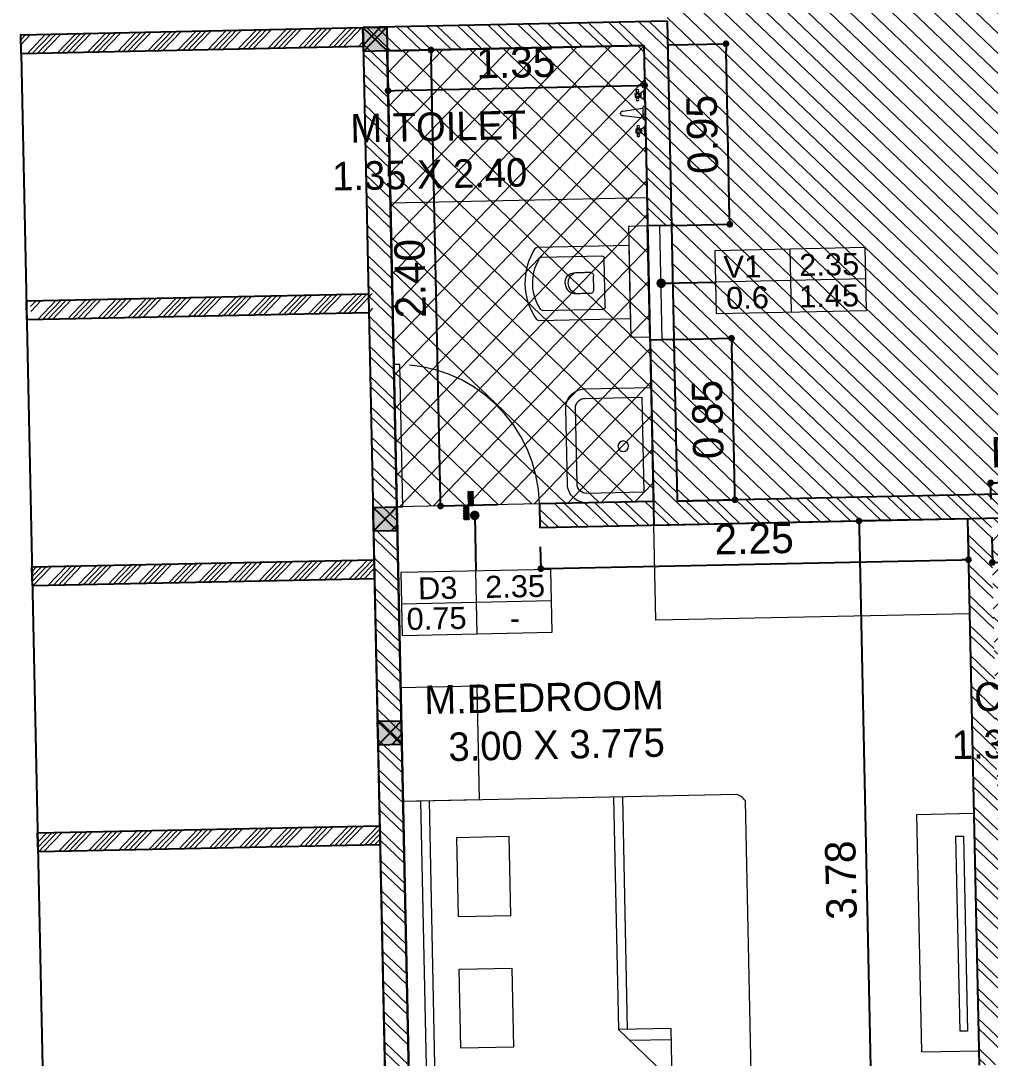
# Model space of a CAD drawing. Header units: metres. Extents: x 494 to 1845, y -666 to 1061.
# Drawn here: x 1412.4799 to 1412.9456, y 208.1451 to 208.6436 of the extents above; entities that cross this region are included whole.
import ezdxf

# ---------------------------------------------------------------- set-up
doc = ezdxf.new("R2010")
doc.units = ezdxf.units.M
doc.header["$MEASUREMENT"] = 0
doc.linetypes.add('1', pattern=[0])
doc.linetypes.add('ACAD_ISO02W100', pattern=[15, 12, -3])
doc.layers.get('Defpoints').update_dxf_attribs({"color": 12})
for name, color, linetype in [('A-AREA', 1, 'Continuous'), ('COLUMN', 1, 'Continuous'), ('TILE DROP', 180, '1'), ('VDA-TEXT', 250, '1'), ('VDA-WALL BELOW', 8, 'Continuous'), ('VDA_WALL BELOW', 8, '1')]:
    doc.layers.add(name, color=color, linetype=linetype)
for name, color, linetype, lineweight in [('A-Wall Hatch', 8, 'Continuous', 9), ('DIMENSION', 8, 'Continuous', 5), ('VDA-DOOR', 23, 'Continuous', 5), ('VDA-DW TAGS', 4, 'Continuous', 9), ('VDA-FURNITURE', 8, 'Continuous', 13), ('VDA-HATCH', 8, 'Continuous', 9), ('VDA-PLUMBING', 8, 'Continuous', 13), ('VDA-WALL', 250, 'Continuous', 25), ('VDA-WINDOW', 5, 'Continuous', 9)]:
    doc.layers.add(name, color=color, linetype=linetype, lineweight=lineweight)
doc.styles.add('arial', font='arial.ttf', dxfattribs={"height": 0.3})
doc.styles.add('RS', font='GOTHIC.TTF')
doc.dimstyles.new('SMALL-1', dxfattribs={"dimtxt": 0.16, "dimasz": 0.035, "dimexe": 0, "dimexo": 0.1, "dimgap": 0.05, "dimtad": 1, "dimzin": 0, "dimdsep": 46, "dimtxsty": 'RS', "dimblk": 'DOT', "dimcen": 2.5, "dimclrd": 256, "dimclre": 256, "dimclrt": 5, "dimadec": 0, "dimazin": 0, "dimtfac": 1, "dimtdec": 3, "dimtofl": 0, "dimtmove": 0, "dimatfit": 3, "dimfxl": 0, "dimtolj": 1, "dimtzin": 0, "dimarcsym": 0})
pattern_1 = [(45, (1152.758408798573, 282.9493043231583), (-0.1104854345604985, 0.1104854345604985), [])]
pattern_2 = [(135.0000000000001, (-4.440892098500626e-16, 0.375), (-0.004419417382415919, -0.004419417382415927), [])]

# ---------------------------------------------------------------- blocks, each defined once
blk = doc.blocks.new('6555kkm')
at = {"lineweight": 30}
h = blk.add_hatch(color=5, dxfattribs=at)
h.dxf.hatch_style = 1
h.paths.add_polyline_path([(1152.883408798573, 282.9493043231583), (1152.758408798573, 282.9493043231583), (1152.758408798573, 283.0743043231584), (1152.883408798573, 283.0743043231584)])
h = blk.add_hatch()
h.set_pattern_fill('ANSI31', color=5, scale=1.250000000001137)
h.set_pattern_definition(pattern_1)
h.paths.add_polyline_path([(1152.758408798573, 283.0743043231584), (1152.883408798573, 283.0743043231584), (1152.883408798573, 282.9493043231583), (1152.758408798573, 282.9493043231583)])
h = blk.add_hatch()
h.set_pattern_fill('ANSI31', color=5, scale=1.250000000001137)
h.set_pattern_definition(pattern_1)
h.paths.add_polyline_path([(1152.758408798573, 283.0743043231584), (1152.883408798573, 283.0743043231584), (1152.883408798573, 282.9493043231583), (1152.758408798573, 282.9493043231583)])
at = {"layer": 'COLUMN', "color": 5, "lineweight": 25}
for p, q in [((1152.758408798573, 282.9493043231583), (1152.883408798573, 283.0743043231584)), ((1152.883408798573, 282.9493043231583), (1152.758408798573, 283.0743043231584))]:
    blk.add_line(p, q, dxfattribs=at)
blk.add_lwpolyline([(1152.758408798573, 283.0743043231584), (1152.883408798573, 283.0743043231584), (1152.883408798573, 282.9493043231583), (1152.758408798573, 282.9493043231583)], close=True, dxfattribs=at)
blk = doc.blocks.new('zw$417C')
at = {"layer": 'COLUMN', "color": 8, "lineweight": 30}
for p in [(-1112.371035600619, -272.9867412111062), (-1112.371035917435, -275.5117375450553, -9.3148006903752e-06), (-1112.371035600619, -276.636804323128)]:
    blk.add_blockref('6555kkm', p, dxfattribs=at)
blk = doc.blocks.new('zw$FB86')
at = {"layer": 'VDA-FURNITURE'}
for points in [[(0, 0.4500000000007276), (0, 0.1000000000003638, 0.4142135623890781), (0.09999999999854481, 0), (0.5, 0, 0.4142135623784227), (0.5999999999985448, 0.1000000000003638), (0.5999999999985448, 0.4500000000007276)], [(0.05000000000291038, 0.4000000000014552), (0.05000000000291038, 0.09999999999672582, 0.4142135623730954), (0.09999999999854481, 0.0499999999992724), (0.5, 0.0499999999992724, 0.4142135623730952), (0.5499999999956344, 0.09999999999854481), (0.5499999999956344, 0.4000000000014552)]]:
    blk.add_lwpolyline(points, format="xyb", close=True, dxfattribs=at)
blk.add_circle((0.2941563244385179, 0.2973085056728451), 0.02777948606671998, dxfattribs=at)
blk = doc.blocks.new('zw$1B49')
at = {"layer": 'VDA-FURNITURE'}
for p, q in [((0.1172834102981142, 0.1172833973541856), (0.1042519220136455, 0.01303148863371462)), ((0.1563778760828427, 0.01303148863371462), (0.1433463877983741, 0.1172833973541856)), ((1.294392859563231e-08, 0), (0.07167320037115132, 0)), ((0.01280579613376176, 0.006515744258649647), (0.05888253347802674, 0.006515744258649647)), ((0.02606299044418847, 0.04235233785584569), (0.01954724630195415, 0.04235233785584569)), ((0.02606299044418847, 0.03583659359719604), (0.01954724630195415, 0.03583659359719604)), ((0.04836716493446147, 0.01954723289236426), (0.0235124676473788, 0.01954723289236426)), ((0.02606299044418847, 0.02606297715101391), (0.02606299044418847, 0.05212595430202782)), ((0.02606299044418847, 0.05212595430202782), (0.04561022380221402, 0.05212595430202782)), ((0.04561022380221402, 0.02606297715101391), (0.02606299044418847, 0.02606297715101391)), ((0.04561022380221402, 0.05212595430202782), (0.04561022380221402, 0.02606297715101391)), ((0.04561022380221402, 0.04235233785584569), (0.05212596794444835, 0.04235233785584569)), ((0.04561022380221402, 0.03583659359719604), (0.05212596794444835, 0.03583659359719604)), ((0.09122043372917688, 0), (0.1694093652986339, 1.164153218269348e-10)), ((0.1042519220136455, 0.01303148863371462), (0.1563778760828427, 0.01303148863371462)), ((0.1889565977253369, 1.164153218269348e-10), (0.2606297851525596, 2.328306436538696e-10)), ((0.2017623809151701, 0.006515744375064969), (0.2478391182594351, 0.006515744491480291)), ((0.2150195752255968, 0.04235233808867633), (0.2085038310833625, 0.04235233808867633)), ((0.2150195752255968, 0.03583659371361136), (0.2085038310833625, 0.03583659371361136)), ((0.2373237497158698, 0.01954723300877959), (0.2124690524287871, 0.01954723300877959)), ((0.2150195752255968, 0.02606297726742923), (0.2150195752255968, 0.05212595453485847)), ((0.2150195752255968, 0.05212595453485847), (0.2345668076522998, 0.05212595453485847)), ((0.2345668076522998, 0.02606297738384455), (0.2150195752255968, 0.02606297726742923)), ((0.2345668076522998, 0.05212595453485847), (0.2345668076522998, 0.02606297738384455)), ((0.2345668076522998, 0.04235233808867633), (0.2410825517945341, 0.04235233808867633)), ((0.2345668076522998, 0.03583659371361136), (0.2410825517945341, 0.03583659383002669))]:
    blk.add_line(p, q, dxfattribs=at)
for centre in [(0.01303150215971982, 0.03909446578472853), (0.03583660712320125, 0.03909446578472853), (0.05864171208668267, 0.03909446578472853), (0.2019880860098056, 0.03909446590114385), (0.224793190973287, 0.03909446590114385), (0.247598296868091, 0.03909446590114385)]:
    blk.add_circle(centre, 0.007284823654302127, dxfattribs=at)
for centre, radius, start, end in [((0.1303148995139054, 0.1172833973541856), 0.01303148858496634, 4.478646660041038e-08, 180.0000000447864), ((-0.009773602803761605, 0.03583659359719604), 0.03714545025915428, 285.2550999864717, 344.7449000233484), ((0.0814468170501641, 0.03583659359719604), 0.03714545025915428, 195.2551200547921, 254.7448800075654), ((0.1095638171755127, -0.005311634740792215), 0.01909713047432021, 106.1502000087727, 163.8498000219344), ((0.1510657201506547, -0.005311634624376893), 0.01909713047432021, 16.15020006410362, 73.84980008505138), ((0.1791829810463241, 0.03583659371361136), 0.03714545025915428, 285.2550999864717, 344.7449000233484), ((0.2704034018315724, 0.03583659383002669), 0.03714545025915428, 195.2551200547921, 254.7448800075654)]:
    blk.add_arc(centre, radius, start, end, dxfattribs=at)
blk = doc.blocks.new('zw$2702')
at = {"layer": 'VDA-FURNITURE'}
for p, q in [((0.5499802494960022, 0), (0.5499802476333571, 0.584986173780635)), ((0.6499802481921506, 0.5849861740134656), (0.5499802476333571, 0.584986173780635)), ((0.6499802491234732, 2.328306436538696e-10), (0.6499802481921506, 0.5849861740134656)), ((0.06626789482106688, 0.4849861727561802), (0.5499802476333571, 0.4849861738039181)), ((0.5499802476333571, 0.4849861738039181), (0.5499802485646796, 0.09999999997671694)), ((0.08852634602953913, 0.4324880581116304), (0.4059854198785615, 0.4324880588101223)), ((0.4179849887805176, 0.4204884897917509), (0.4179849887805176, 0.1644976834068075)), ((0.2196195882352185, 0.3244178210152313), (0.2234204721244168, 0.3293784004636109)), ((0.2234204721244168, 0.3293784004636109), (0.2280877952071023, 0.3340172126190737)), ((0.2280877952071023, 0.3340172126190737), (0.2337104606049252, 0.338173373718746)), ((0.2337104606049252, 0.338173373718746), (0.2403773705082131, 0.3416860003490001)), ((0.2403773705082131, 0.3416860003490001), (0.248177426175971, 0.3443942085141316)), ((0.248177426175971, 0.3443942085141316), (0.2571995307298494, 0.3461371148005128)), ((0.2571995307298494, 0.3461371148005128), (0.2675325863601756, 0.3467538355616853)), ((0.2675325863601756, 0.3467538355616853), (0.2780191826241207, 0.3467557415133342)), ((0.2780191826241207, 0.3467557415133342), (0.2874714464487624, 0.3467611278174445)), ((0.2874714464487624, 0.3467611278174445), (0.2959387444498134, 0.3467694973805919)), ((0.2959387444498134, 0.3467694973805919), (0.3034704441743088, 0.3467803528765216)), ((0.3034704441743088, 0.3467803528765216), (0.3101159131692839, 0.3467931972118095)), ((0.3101159131692839, 0.3467931972118095), (0.3159245171191287, 0.3468075330602005)), ((0.3159245171191287, 0.3468075330602005), (0.3209456235708785, 0.3468228633282706)), ((0.3209456235708785, 0.3468228633282706), (0.3252286000715685, 0.3468386908061802)), ((0.3252286000715685, 0.3468386908061802), (0.3288228123055887, 0.3468545182840899)), ((0.3288228123055887, 0.3468545182840899), (0.3317776278199744, 0.34686984855216)), ((0.3317776278199744, 0.34686984855216), (0.3341424141617608, 0.3468841845169663)), ((0.3341424141617608, 0.3468841845169663), (0.3359665379466605, 0.3468970287358388)), ((0.3359665379466605, 0.3468970287358388), (0.3381902633773279, 0.346916253794916)), ((0.3381902633773279, 0.346916253794916), (0.3388437426256132, 0.3469235459342599)), ((0.3388437426256132, 0.3469235459342599), (0.3397653868960333, 0.3470724488142878)), ((0.3397653868960333, 0.3470724488142878), (0.3421951776908827, 0.3472432924900204)), ((0.3421951776908827, 0.3472432924900204), (0.3456303991915775, 0.3470222798641771)), ((0.3456303991915775, 0.3470222798641771), (0.3495683355795336, 0.3459956140723079)), ((0.3495683355795336, 0.3459956140723079), (0.3535062728988123, 0.3437494980171323)), ((0.3535062728988123, 0.3437494980171323), (0.3569414934681845, 0.3398701344849542)), ((0.3569414934681845, 0.3398701344849542), (0.3583134880827856, 0.337188673322089)), ((0.3583134880827856, 0.337188673322089), (0.3593712842630339, 0.3339437264949083)), ((0.3593712842630339, 0.3339437264949083), (0.3600520447434974, 0.3300835692789406)), ((0.3600520447434974, 0.3300835692789406), (0.3602929294647765, 0.3255564770661294)), ((0.2097325569557142, 0.2918388803955168), (0.2097360829429817, 0.2924556011566892)), ((0.2097325569557142, 0.2916363230906427), (0.2097360829429817, 0.2910196023294702)), ((0.2097360829429817, 0.2924556011566892), (0.2098059284107876, 0.2941985074430704)), ((0.2097360829429817, 0.2910196023294702), (0.2098059284107876, 0.289276696043089)), ((0.2098059284107876, 0.2941985074430704), (0.2100309964807821, 0.2969067156082019)), ((0.2098059284107876, 0.289276696043089), (0.2100309964807821, 0.2865684878779575)), ((0.2100309964807821, 0.2969067156082019), (0.2105001874806476, 0.3004193421220407)), ((0.2100309964807821, 0.2865684878779575), (0.2105001884119702, 0.2830558613641188)), ((0.2105001874806476, 0.3004193421220407), (0.2113024063946796, 0.3045755033381283)), ((0.2105001884119702, 0.2830558613641188), (0.2113024063946796, 0.2788997001480311)), ((0.2113024063946796, 0.3045755033381283), (0.2125265535505605, 0.3092143153771758)), ((0.2113024063946796, 0.2788997001480311), (0.2125265535505605, 0.2742608881089836)), ((0.2125265535505605, 0.3092143153771758), (0.214261531138618, 0.3141748948255554)), ((0.2125265535505605, 0.2742608881089836), (0.214261531138618, 0.2693003086606041)), ((0.214261531138618, 0.3141748948255554), (0.2165962422805023, 0.3192963579203933)), ((0.2165962422805023, 0.3192963579203933), (0.2196195882352185, 0.3244178210152313)), ((0.3602929294647765, 0.3262134199030697), (0.3602929294647765, 0.2587727529462427)), ((0.214261531138618, 0.2693003086606041), (0.2165962422805023, 0.2641788455657661)), ((0.2165962422805023, 0.2641788455657661), (0.2196195882352185, 0.2590573824709281)), ((0.2196195882352185, 0.2590573824709281), (0.2234204721244168, 0.2540968030225486)), ((0.2234204721244168, 0.2540968030225486), (0.2280877952071023, 0.2494579909835011)), ((0.2280877952071023, 0.2494579909835011), (0.2337104615362477, 0.2453018297674134)), ((0.2337104615362477, 0.2453018297674134), (0.2403773705082131, 0.24178920336999)), ((0.2403773705082131, 0.24178920336999), (0.2481774271072936, 0.2390809950884432)), ((0.2481774271072936, 0.2390809950884432), (0.2571995316611719, 0.237338088802062)), ((0.2571995316611719, 0.237338088802062), (0.2675325863601756, 0.2367213681573048)), ((0.2675325863601756, 0.2367213681573048), (0.2780236706676078, 0.2367217985447496)), ((0.2780236706676078, 0.2367217985447496), (0.2874886181743932, 0.2367230148520321)), ((0.2874886181743932, 0.2367230148520321), (0.2959756257550907, 0.2367249047383666)), ((0.2959756257550907, 0.2367249047383666), (0.3035328884216142, 0.236727355979383)), ((0.3035328884216142, 0.236727355979383), (0.3102086030485225, 0.236730256350711)), ((0.3102086030485225, 0.236730256350711), (0.3160509665103746, 0.236733493511565)), ((0.3160509665103746, 0.236733493511565), (0.3211081728877616, 0.2367369552375749)), ((0.3211081728877616, 0.2367369552375749), (0.3254284199865651, 0.236740529187955)), ((0.3254284199865651, 0.236740529187955), (0.3290599037500215, 0.236744103138335)), ((0.3290599037500215, 0.236744103138335), (0.332050820121367, 0.2367475647479296)), ((0.332050820121367, 0.2367475647479296), (0.334449365043838, 0.2367508019087836)), ((0.334449365043838, 0.2367508019087836), (0.336303734460671, 0.2367537022801116)), ((0.336303734460671, 0.2367537022801116), (0.338572732413013, 0.2367580434074625)), ((0.338572732413013, 0.2367580434074625), (0.3392433824556065, 0.2367596899857745)), ((0.3392433824556065, 0.2367596899857745), (0.3401572865041089, 0.2367472226032987)), ((0.3401572865041089, 0.2367472226032987), (0.3425647087933612, 0.2369134899927303)), ((0.3498543801324558, 0.2390042450278997), (0.3537337652014685, 0.2415397411677986)), ((0.3537337652014685, 0.2415397411677986), (0.357100939618249, 0.2454759883694351)), ((0.357100939618249, 0.2454759883694351), (0.358435750247736, 0.2480648637283593)), ((0.358435750247736, 0.2480648637283593), (0.3594544718580437, 0.2511184909380972)), ((0.3594544718580437, 0.2511184909380972), (0.3600944245772553, 0.2546750580659136)), ((0.3600944245772553, 0.2546750580659136), (0.3602929294647765, 0.2587727529462427)), ((0.0885263469608617, 0.1524981135735288), (0.4059854198785615, 0.1524981142720208)), ((0.5499802485646796, 0.09999999997671694), (0.06626789575238945, 0.09999999892897904)), ((0.6499802491234732, 2.328306436538696e-10), (0.5499802494960022, 0))]:
    blk.add_line(p, q, dxfattribs=at)
for centre, radius, start, end in [((0.3392895713986945, 0.2924930856897845), 0.3392895713959484, 146.5314716852323, 213.4685283147677), ((0.06626789482106688, 0.4729866042835056), 0.01199956846898923, 90.00000178148115, 146.5314734667167), ((0.2879243318529916, 0.2924930862718611), 0.2489257321441072, 147.4567942573825, 212.5432060142842), ((0.08852634602953913, 0.4204884890568792), 0.011999569053979, 90.00000010672171, 150.4906703928836), ((0.4059854198785615, 0.4204884897553711), 0.011999569053979, 1.334021322268115e-07, 90.00000010672171), ((0.2850434205101919, 0.2912927382494672), 0.0588110275135647, 109.8583284364351, 247.3191860105703), ((0.3340704313086462, 0.2802833565147012), 0.0441938690793455, 281.0814857867093, 290.9254203467502), ((0.4059854198785615, 0.1644976832540124), 0.011999569053979, 270.0000001067217, 1.334021322268115e-07), ((0.0885263469608617, 0.1644976825555204), 0.011999569053979, 209.5093298833318, 270.0000001067217), ((0.06626789575238945, 0.1119995681438013), 0.01199956927687568, 213.4685292737154, 270.000000958813)]:
    blk.add_arc(centre, radius, start, end, dxfattribs=at)
blk = doc.blocks.new('zw$DE63')
at = {"layer": 'VDA-FURNITURE', "extrusion": (-1.507989483803639e-06, 1.204778851980319e-06, 0.9999999999981374)}
for p, q in [((1.799999579787254, 1.500022419262677), (0.04615342523902655, 1.500001120846719)), ((0.6923106350004673, 1.223085890640505), (0.4153841948136687, 1.500005604699254)), ((0.4153841948136687, 1.500005604699254), (0.4153875578194857, 1.223082527751103)), ((1.799999579787254, 1.500022419262677), (1.661538041196764, 1.500020737759769)), ((1.661538041196764, 1.500020737759769), (1.661556256935, 2.073787618428469e-05)), ((1.707710103131831, 2.129829954355955e-05), (1.707691887393594, 1.500021298183128)), ((1.800017794594169, 2.241926267743111e-05), (1.799999579787254, 1.500022419262677)), ((1.800017794594169, 2.241926267743111e-05), (1.799999579787254, 1.500022419262677)), ((0, 1.465385175775737), (1.737475395202637e-05, 0.03461594507098198)), ((0.6346176266670227, 1.280777497799136), (0.4153868574649096, 1.280774835497141)), ((1.246155807748437, 1.303861847263761), (1.523078884929419, 1.303865210153162)), ((1.246160851791501, 0.8884772319579497), (1.246155807748437, 1.303861847263761)), ((1.523078884929419, 1.303865210153162), (1.523083928972483, 0.8884805948473513)), ((0.4153875578194857, 1.223082527751103), (0.6923106350004673, 1.223085890640505)), ((0.646171641536057, 8.407281711697578e-06), (0.646156788803637, 1.223085330217145)), ((0.6923254877328873, 8.967705070972443e-06), (0.6923106350004673, 1.223085890640505)), ((1.523083928972483, 0.8884805948473513), (1.246160851791501, 0.8884772319579497)), ((1.5230872919783, 0.6115575178992003), (1.246164214797318, 0.6115541550097987)), ((1.246164214797318, 0.6115541550097987), (1.246169258840382, 0.1961695397039875)), ((1.523092336021364, 0.1961729025933892), (1.5230872919783, 0.6115575178992003)), ((1.246169258840382, 0.1961695397039875), (1.523092336021364, 0.1961729025933892)), ((0.04617164097726345, 1.120963133871555e-06), (1.800017794594169, 2.241926267743111e-05)), ((1.661556256935, 2.073787618428469e-05), (1.800017794594169, 2.241926267743111e-05))]:
    blk.add_line(p, q, dxfattribs=at)
at = {"layer": 'VDA-FURNITURE'}
for centre, start, end in [((0.0650025608483702, 1.426793432219711), 104.438611504063, 149.3025759873148), ((0.0650025608483702, 0.07320768862700788), 210.6974240127036, 255.5613884959456)]:
    blk.add_arc(centre, 0.07559534104429093, start, end, dxfattribs=at)
blk = doc.blocks.new('_Dot')
at = {"color": 0, "linetype": 'ByBlock', "lineweight": -2}
blk.add_line((-0.5, 0), (-1, 0), dxfattribs=at)
at = {"color": 0, "linetype": 'ByBlock', "const_width": 0.5}
blk.add_lwpolyline([(-0.25, 0, 1), (0.25, 0, 1)], format="xyb", close=True, dxfattribs=at)
blk = doc.blocks.new('*D410')
at = {"layer": 'Defpoints', "color": 0, "transparency": 16777216}
for p in [(-1.18496326389868, 0.9441713154031959), (0.1650367361012286, 0.9441713154031959), (0.1650367361012286, 0.7341260758026351)]:
    blk.add_point(p, dxfattribs=at)
at = {"layer": 'DIMENSION', "lineweight": -2, "transparency": 16777216}
for p, q in [((-1.18496326389868, 0.8441713154031959), (-1.18496326389868, 0.7341260758026351)), ((0.1650367361012286, 0.8441713154031959), (0.1650367361012286, 0.7341260758026351)), ((-1.149963263898681, 0.7341260758026351), (0.1300367361012286, 0.7341260758026351))]:
    blk.add_line(p, q, dxfattribs=at)
at = {"layer": 'DIMENSION', "lineweight": -2, "transparency": 16777216, "xscale": 0.035, "yscale": 0.035, "zscale": 0.035, "rotation": 180}
blk.add_blockref('_Dot', (-1.18496326389868, 0.7341260758026351), dxfattribs=at)
at = {"layer": 'DIMENSION', "lineweight": -2, "transparency": 16777216, "xscale": 0.035, "yscale": 0.035, "zscale": 0.035}
blk.add_blockref('_Dot', (0.1650367361012286, 0.7341260758026351), dxfattribs=at)
at = {"layer": 'DIMENSION', "color": 5, "transparency": 16777216, "insert": (-0.5099632638987259, 0.8681505489501538), "char_height": 0.16, "attachment_point": 5, "style": 'RS'}
blk.add_mtext('\\A1;1.35', dxfattribs=at)
blk = doc.blocks.new('*D411')
at = {"layer": 'Defpoints', "color": 0, "transparency": 16777216}
for p in [(-0.9549898919954103, 0.944171315403196), (0.1650367361012286, 0.9441713154031959), (0.1650367361012286, -1.455828684596781)]:
    blk.add_point(p, dxfattribs=at)
at = {"layer": 'DIMENSION', "lineweight": -2, "transparency": 16777216}
for p, q in [((-0.6549898919954102, 0.944171315403196), (-0.9549898919954103, 0.944171315403196)), ((-0.9549898919954105, -1.420828684596781), (-0.9549898919954105, 0.909171315403196)), ((-0.6549898919954105, -1.455828684596781), (-0.9549898919954105, -1.455828684596781))]:
    blk.add_line(p, q, dxfattribs=at)
at = {"layer": 'DIMENSION', "lineweight": -2, "transparency": 16777216, "xscale": 0.035, "yscale": 0.035, "zscale": 0.035}
for p, rotation in [((-0.9549898919954103, 0.944171315403196), 90), ((-0.9549898919954105, -1.455828684596781), 270)]:
    blk.add_blockref('_Dot', p, dxfattribs=dict(at, rotation=rotation))
at = {"layer": 'DIMENSION', "color": 5, "transparency": 16777216, "insert": (-1.089014365142929, -0.2558286845967927), "char_height": 0.16, "attachment_point": 5, "rotation": 90, "style": 'RS'}
blk.add_mtext('\\A1;2.40', dxfattribs=at)
blk = doc.blocks.new('*D412')
at = {"layer": 'Defpoints', "color": 0, "transparency": 16777216}
for p in [(1.81503673610132, -1.580828684596781), (1.243526508736977, -5.355828684596759), (1.81503673610132, -5.355828684596759)]:
    blk.add_point(p, dxfattribs=at)
at = {"layer": 'DIMENSION', "lineweight": -2, "transparency": 16777216}
for p, q in [((1.543526508736977, -1.580828684596781), (1.243526508736977, -1.580828684596781)), ((1.243526508736977, -1.615828684596781), (1.243526508736977, -5.320828684596759)), ((1.543526508736977, -5.355828684596759), (1.243526508736977, -5.355828684596759))]:
    blk.add_line(p, q, dxfattribs=at)
at = {"layer": 'DIMENSION', "lineweight": -2, "transparency": 16777216, "xscale": 0.035, "yscale": 0.035, "zscale": 0.035}
for p, rotation in [((1.243526508736977, -1.580828684596781), 90), ((1.243526508736977, -5.355828684596759), 270)]:
    blk.add_blockref('_Dot', p, dxfattribs=dict(at, rotation=rotation))
at = {"layer": 'DIMENSION', "color": 5, "transparency": 16777216, "insert": (1.109502035589458, -3.46832868459677), "char_height": 0.16, "attachment_point": 5, "rotation": 90, "style": 'RS'}
blk.add_mtext('\\A1;3.78', dxfattribs=at)
blk = doc.blocks.new('*D414')
at = {"layer": 'Defpoints', "color": 0, "transparency": 16777216}
for p in [(1.94003673610132, -1.580828684596781), (3.290036736101229, -1.580828684596781), (1.94003673610132, -1.813767555514005)]:
    blk.add_point(p, dxfattribs=at)
at = {"layer": 'DIMENSION', "lineweight": -2, "transparency": 16777216}
for p, q in [((1.94003673610132, -1.680828684596781), (1.94003673610132, -1.813767555514005)), ((3.290036736101229, -1.680828684596781), (3.290036736101229, -1.813767555514005)), ((3.255036736101228, -1.813767555514005), (1.975036736101319, -1.813767555514005))]:
    blk.add_line(p, q, dxfattribs=at)
at = {"layer": 'DIMENSION', "lineweight": -2, "transparency": 16777216, "xscale": 0.035, "yscale": 0.035, "zscale": 0.035, "rotation": 180}
blk.add_blockref('_Dot', (1.94003673610132, -1.813767555514005), dxfattribs=at)
at = {"layer": 'DIMENSION', "lineweight": -2, "transparency": 16777216, "xscale": 0.035, "yscale": 0.035, "zscale": 0.035}
blk.add_blockref('_Dot', (3.290036736101229, -1.813767555514005), dxfattribs=at)
at = {"layer": 'DIMENSION', "color": 5, "transparency": 16777216, "insert": (2.615036736101274, -1.679743082366486), "char_height": 0.16, "attachment_point": 5, "style": 'RS'}
blk.add_mtext('\\A1;1.35', dxfattribs=at)
blk = doc.blocks.new('0.75M D')
at = {"layer": 'VDA-DOOR'}
for p, q in [((1526.509995614187, 329.5012788683285), (1526.478352412193, 329.5012788683285)), ((1526.478352412193, 329.5012788683285), (1526.478352412193, 328.7518346103166)), ((1526.509995614187, 328.7518346103166), (1526.509995614187, 329.5012788683285)), ((1526.478352412193, 328.7518346103166), (1526.509995614187, 328.7518346103166))]:
    blk.add_line(p, q, dxfattribs=at)
at = {"layer": 'VDA-DOOR', "linetype": 'ACAD_ISO02W100', "ltscale": 0.01}
blk.add_arc((1526.478352412193, 328.7512786623503), 0.7500002060525184, 0.04247130742754696, 90, dxfattribs=at)
blk = doc.blocks.new('*D424')
at = {"layer": 'Defpoints', "color": 0, "transparency": 16777216}
for p in [(-0.4349632638986805, -1.580828684596781), (1.81503673610132, -1.580828684596781), (1.81503673610132, -1.796731567397103)]:
    blk.add_point(p, dxfattribs=at)
at = {"layer": 'DIMENSION', "lineweight": -2, "transparency": 16777216}
for p, q in [((-0.4349632638986805, -1.680828684596781), (-0.4349632638986805, -1.796731567397103)), ((1.81503673610132, -1.680828684596781), (1.81503673610132, -1.796731567397103)), ((-0.3999632638986804, -1.796731567397103), (1.78003673610132, -1.796731567397103))]:
    blk.add_line(p, q, dxfattribs=at)
at = {"layer": 'DIMENSION', "lineweight": -2, "transparency": 16777216, "xscale": 0.035, "yscale": 0.035, "zscale": 0.035, "rotation": 180}
blk.add_blockref('_Dot', (-0.4349632638986805, -1.796731567397103), dxfattribs=at)
at = {"layer": 'DIMENSION', "lineweight": -2, "transparency": 16777216, "xscale": 0.035, "yscale": 0.035, "zscale": 0.035}
blk.add_blockref('_Dot', (1.81503673610132, -1.796731567397103), dxfattribs=at)
at = {"layer": 'DIMENSION', "color": 5, "transparency": 16777216, "insert": (0.6900367361013195, -1.662707094249584), "char_height": 0.16, "attachment_point": 5, "style": 'RS'}
blk.add_mtext('\\A1;2.25', dxfattribs=at)
blk = doc.blocks.new('*D438')
at = {"layer": 'Defpoints', "color": 0, "transparency": 16777216}
for p in [(0.1650367361012286, -0.6058286845968155), (0.5936036452555982, -0.6058286845968155), (0.1650367361012286, -1.455828684596781)]:
    blk.add_point(p, dxfattribs=at)
at = {"layer": 'DIMENSION', "lineweight": -2, "transparency": 16777216}
for p, q in [((0.2936036452555982, -0.6058286845968155), (0.5936036452555982, -0.6058286845968155)), ((0.5936036452555982, -1.420828684596781), (0.5936036452555982, -0.6408286845968155)), ((0.2936036452555982, -1.455828684596781), (0.5936036452555982, -1.455828684596781))]:
    blk.add_line(p, q, dxfattribs=at)
at = {"layer": 'DIMENSION', "lineweight": -2, "transparency": 16777216, "xscale": 0.035, "yscale": 0.035, "zscale": 0.035}
for p, rotation in [((0.5936036452555982, -0.6058286845968155), 90), ((0.5936036452555982, -1.455828684596781), 270)]:
    blk.add_blockref('_Dot', p, dxfattribs=dict(at, rotation=rotation))
at = {"layer": 'DIMENSION', "color": 5, "transparency": 16777216, "insert": (0.4595791721080795, -1.030828684596798), "char_height": 0.16, "attachment_point": 5, "rotation": 90, "style": 'RS'}
blk.add_mtext('\\A1;0.85', dxfattribs=at)
blk = doc.blocks.new('*D439')
at = {"layer": 'Defpoints', "color": 0, "transparency": 16777216}
for p in [(0.1650367361012286, 0.9441713154031959), (0.5970216058187816, 0.9441713154031959), (0.1650367361012286, -0.005828684596792755)]:
    blk.add_point(p, dxfattribs=at)
at = {"layer": 'DIMENSION', "lineweight": -2, "transparency": 16777216}
for p, q in [((0.2970216058187816, 0.9441713154031959), (0.5970216058187816, 0.9441713154031959)), ((0.5970216058187816, 0.02917131540320722), (0.5970216058187816, 0.9091713154031958)), ((0.2970216058187816, -0.005828684596792763), (0.5970216058187816, -0.005828684596792763))]:
    blk.add_line(p, q, dxfattribs=at)
at = {"layer": 'DIMENSION', "lineweight": -2, "transparency": 16777216, "xscale": 0.035, "yscale": 0.035, "zscale": 0.035}
for p, rotation in [((0.5970216058187816, 0.9441713154031959), 90), ((0.5970216058187816, -0.005828684596792781), 270)]:
    blk.add_blockref('_Dot', p, dxfattribs=dict(at, rotation=rotation))
at = {"layer": 'DIMENSION', "color": 5, "transparency": 16777216, "insert": (0.4629971326712629, 0.4691713154032016), "char_height": 0.16, "attachment_point": 5, "rotation": 90, "style": 'RS'}
blk.add_mtext('\\A1;0.95', dxfattribs=at)
blk = doc.blocks.new('V1')
at = {"layer": 'VDA-DW TAGS'}
for p, q in [((1525.345971780803, 322.8255013930478), (1525.345971780803, 323.1563759827781)), ((1525.740711984555, 322.9909386879129), (1524.950971780803, 322.9909386879129))]:
    blk.add_line(p, q, dxfattribs=at)
blk.add_lwpolyline([(1525.740711984555, 323.1563759827781), (1524.950971780803, 323.1563759827781), (1524.950971780803, 322.8255013930478), (1525.740711984555, 322.8255013930478)], close=True, dxfattribs=at)
at = {"layer": 'VDA-DW TAGS', "char_height": 0.1159809851405905, "attachment_point": 8, "style": 'arial'}
for s, insert, width in [('V1', (1525.093642404539, 323.0116001073051), 0.2822932409837917), ('2.35', (1525.550088173589, 323.0116001073051), 0.2822932409837917), ('0.6', (1525.116763770219, 322.84616281244), 0.275840167237977), ('1.45', (1525.546186022507, 322.84616281244), 0.3661736348513708)]:
    blk.add_mtext(s, dxfattribs=dict(at, insert=insert, width=width))
blk = doc.blocks.new('*D443')
at = {"layer": 'Defpoints', "color": 0, "transparency": 16777216}
for p in [(1.94003673610132, -1.395035091600164), (1.94003673610132, -1.580828684596781), (2.31503673610132, -1.580828684596781)]:
    blk.add_point(p, dxfattribs=at)
at = {"layer": 'DIMENSION', "lineweight": -2, "transparency": 16777216}
for p, q in [((1.94003673610132, -1.480828684596781), (1.94003673610132, -1.395035091600164)), ((2.280036736101319, -1.395035091600164), (1.975036736101319, -1.395035091600164)), ((2.31503673610132, -1.480828684596781), (2.31503673610132, -1.395035091600164))]:
    blk.add_line(p, q, dxfattribs=at)
at = {"layer": 'DIMENSION', "lineweight": -2, "transparency": 16777216, "xscale": 0.035, "yscale": 0.035, "zscale": 0.035, "rotation": 180}
blk.add_blockref('_Dot', (1.94003673610132, -1.395035091600164), dxfattribs=at)
at = {"layer": 'DIMENSION', "lineweight": -2, "transparency": 16777216, "xscale": 0.035, "yscale": 0.035, "zscale": 0.035}
blk.add_blockref('_Dot', (2.31503673610132, -1.395035091600164), dxfattribs=at)
at = {"layer": 'DIMENSION', "color": 5, "transparency": 16777216, "insert": (2.12753673610132, -1.256714221443808), "char_height": 0.16, "attachment_point": 5, "style": 'RS'}
blk.add_mtext('\\A1;EQ.', dxfattribs=at)
blk = doc.blocks.new('D3 F')
at = {"layer": 'VDA-DW TAGS'}
for p, q in [((1526.935698725297, 319.900243490464), (1526.935698725297, 320.2311180801943)), ((1527.330438929049, 320.0656807853292), (1526.540698725297, 320.0656807853292))]:
    blk.add_line(p, q, dxfattribs=at)
blk.add_lwpolyline([(1527.330438929049, 320.2311180801943), (1526.540698725297, 320.2311180801943), (1526.540698725297, 319.900243490464), (1527.330438929049, 319.900243490464)], close=True, dxfattribs=at)
at = {"layer": 'VDA-DW TAGS', "char_height": 0.1159809851405905, "attachment_point": 8, "style": 'arial'}
for s, insert, width in [('D3', (1526.732992233722, 320.0863422047213), 0.2822932409837917), ('2.35', (1527.139815118083, 320.0863422047213), 0.2822932409837917), ('0.75', (1526.723475923491, 319.9265632193317), 0.275840167237977), ('-', (1527.135912967001, 319.9209049098562), 0.3661736348513708)]:
    blk.add_mtext(s, dxfattribs=dict(at, insert=insert, width=width))
blk = doc.blocks.new('TT-level diff-flat-14')
at = {"layer": 'TILE DROP'}
h = blk.add_hatch(dxfattribs=at)
h.set_pattern_fill('ANSI31', color=256, scale=0.05, angle=90.00000000000006, style=0)
h.set_pattern_definition(pattern_2)
h.paths.add_polyline_path([(-0.07499999999998863, 0.02500000000000568), (-0.07499999999998863, 0), (0, 0), (0, 0.02500000000000568)])
h = blk.add_hatch(dxfattribs=at)
h.set_pattern_fill('ANSI31', color=256, scale=0.05, angle=90.00000000000006, style=0)
h.set_pattern_definition(pattern_2)
h.paths.add_polyline_path([(0, 0), (0, -0.02500000000000568), (0.07499999999998863, -0.02500000000000568), (0.07499999999998863, 0)])
for points in [[(0, 0), (-0.07499999999998863, 0)], [(0.07499999999998863, -0.02500000000000568), (0, -0.02500000000000568), (0, 0), (-0.07499999999998863, 0)]]:
    blk.add_lwpolyline(points, dxfattribs=at)
blk = doc.blocks.new('AFDADSFADSF')
at = {"layer": 'A-Wall Hatch', "ltscale": 0.1}
h = blk.add_hatch(dxfattribs=at)
h.set_pattern_fill('ANSI32', color=256, scale=0.3, angle=270)
h.set_pattern_definition([(315, (5.06503673610132, -8.955828684596781), (0.07954951288348662, 0.07954951288348659), []), (315, (5.06503673610132, -9.008861693096776), (0.07954951288348662, 0.07954951288348659), [])])
h.paths.add_polyline_path([(3.290036736101229, 0.6441713154032414), (3.415036736101229, 0.6441713154032414), (3.415036736101229, 1.544171315403275), (6.765036736101365, 1.544171315403275), (6.765036736101365, -1.880828684596736), (5.515036736101365, -1.880828684596736), (5.515036736101365, -2.005828684596736), (7.240036736101274, -2.005828684596736), (7.240036736101274, -1.880828684596736), (6.890036736101365, -1.880828684596736), (6.890036736101365, -0.5308286845967132), (7.240036736101274, -0.5308286845967132), (7.240036736101274, -0.4058286845967132), (6.890036736101365, -0.4058286845967132), (6.890036736101365, 1.669171315403275), (3.290036736101229, 1.669171315403275)])
h.paths.add_polyline_path([(-1.30996326389868, -6.805828684596747), (-1.18496326389868, -6.805828684596747), (-1.184963263898683, 0.9441713154031959), (0.1650367361012286, 0.9441713154031959), (0.1650367361012286, -0.005828684596792755), (0.2900367361012286, -0.005828684596792755), (0.2900367361012286, 1.069171315403196), (-1.30996326389868, 1.069171315403196)])
h.paths.add_polyline_path([(-0.4349632638986805, -1.580828684596781), (1.81503673610132, -1.580828684596781), (1.81503673610132, -4.455828684596781), (1.94003673610132, -4.455828684596781), (1.94003673610132, -1.580828684596781), (2.31503673610132, -1.580828684596781), (2.31503673610132, -1.455828684596781), (0.2900367361012286, -1.455828684596781), (0.2900367361012286, -0.6058286845968155), (0.1650367361012286, -0.6058286845968155), (0.1650367361012286, -1.455828684596781), (-0.4349632638986805, -1.455828684596781)])
h.paths.add_polyline_path([(2.84003673610141, -5.480828684596759), (4.94003673610132, -5.480828684596759), (4.94003673610132, -8.955828684596781), (5.06503673610132, -8.955828684596781), (5.06503673610132, -5.355828684596759), (2.84003673610141, -5.355828684596759)])
h.paths.add_polyline_path([(7.365036736101274, -5.480828684596759), (7.365036736101274, -7.40582868459677), (7.490036736101274, -7.40582868459677), (7.490036736101274, -5.480828684596759), (8.365036736101274, -5.480828684596759), (8.365036736101274, -0.4058286845967132), (8.240036736101274, -0.4058286845967132), (8.240036736101274, -5.355828684596759), (7.365036736101274, -5.355828684596759)])
h.paths.add_polyline_path([(2.915036736101229, -1.580689237993226), (2.915036736101229, -1.455828684596781), (3.290036736101229, -1.455828684596781), (3.290036736101229, -0.5558286845968041), (3.415036736101229, -0.5558286845968041), (3.415036736101229, -1.455828684596781), (4.31503673610132, -1.455828684596781), (4.31503673610132, -2.005828684596793), (4.19003673610132, -2.005828684596793), (4.19003673610132, -1.580828684596781), (3.415036736101229, -1.580828684596781), (3.415036736101229, -4.455828684596781), (3.290036736101229, -4.455828684596781), (3.290036736101229, -3.65582868459677), (2.69003673610132, -3.65582868459677), (2.69003673610132, -3.53082868459677), (3.290036736101229, -3.53082868459677), (3.290036736101229, -1.580828684596781), (2.920939464753019, -1.580828684596781), (2.920939464753019, -1.580689237993226)])
h.paths.add_polyline_path([(1.215036736101319, -5.480828684596759), (1.81503673610132, -5.480828684596759), (1.81503673610132, -8.955828684596781), (1.94003673610132, -8.955828684596781), (1.94003673610132, -5.355828684596759), (1.215036736101319, -5.355828684596759)])
h.paths.add_polyline_path([(-1.18496326389868, -5.480828684596759), (-1.18496326389868, -5.355828684596759), (-0.5849632638986805, -5.355828684596759), (-0.5849632638986805, -5.480828684596759)])
h.paths.add_polyline_path([(6.865036736101274, -5.480828684596759), (6.865036736101274, -5.355828684596759), (7.365036736101274, -5.355828684596759), (7.365036736101274, -5.480828684596759)])
at = {"layer": 'VDA-HATCH'}
h = blk.add_hatch(dxfattribs=at)
h.set_pattern_fill('ANSI37', color=43)
h.set_pattern_definition([(45, (-42544.27575236411, 14916.82376879091), (-0.08838834764831846, 0.08838834764831846), []), (135, (-42544.27575236411, 14916.82376879091), (-0.08838834764831845, -0.08838834764831843), [])])
h.paths.add_polyline_path([(0.1650367361012286, -1.455828684596781), (-1.18496326389868, -1.455828684596781), (-1.18496326389868, 0.9441713154031959), (0.1650367361012286, 0.9441713154031959)])
h.paths.add_polyline_path([(3.290036736101229, -3.53082868459677), (1.94003673610132, -3.53082868459677), (1.94003673610132, -1.580828684596781), (3.290036736101229, -1.580828684596781)])
blk.add_lwpolyline([(-1.18496326389868, -5.355892395611529), (-1.30996326389868, -5.355892395611529), (-1.30996326389868, -1.455828684596838), (-1.18496326389868, -1.455828684596838)], close=True)
at = {"layer": 'A-AREA'}
blk.add_lwpolyline([(-1.18496326389868, 0.9441713154031959), (0.1650367361012286, 0.9441713154031959), (0.1650362508371472, -1.580842047889746), (3.415036736101229, -1.580842047889746), (3.415036736101229, 1.544171315403275), (6.765036736101365, 1.544171315403275), (6.765036736101365, -0.5308286845967132), (7.240036736101274, -0.5308286845967132), (7.240036736101274, -0.4058286845967132), (8.240036736101274, -0.4058286845967132), (8.240036736101274, -5.355828684596759), (7.365036736101274, -5.355828684596759), (7.365036736101274, -7.28082868459677), (4.94003673610132, -7.28082868459677), (4.940036743503015, -8.830957452219366), (1.94003673610132, -8.830828684596781), (1.94003673610132, -6.680828684596747), (-1.18496326389868, -6.680828684596747), (-1.18496326389868, 0.9441713154031959)], dxfattribs=at)
at = {"layer": 'VDA-DOOR'}
blk.add_line((-0.4349632638986805, -1.455828684596781), (-1.18496326389868, -1.455828684596781), dxfattribs=at)
at = {"layer": 'VDA-FURNITURE'}
for p, q in [((-1.18496326389868, 0.1441713154031845), (0.1650367361012286, 0.1441713154031845)), ((0.1650362525761011, -2.080828693480726), (0.1650362508371472, -1.580842047889746)), ((1.815036253865401, -2.080828684596781), (0.1650362525761011, -2.080828693480726)), ((1.51503812129522, -4.380844554925716), (1.515038116624055, -3.130846155629115)), ((1.515038116624055, -3.130846155629115), (1.81503673610132, -3.130846155629115)), ((1.51503812129522, -4.380844554925716), (1.81503673610132, -4.380844554925716))]:
    blk.add_line(p, q, dxfattribs=at)
for points in [[(-0.7849762176483637, -3.005869653490663), (-1.184976217322401, -3.005869651580724), (-1.184976214572089, -2.405860493330692), (-0.7849762148980517, -2.405860495244269)], [(1.757159582077293, -4.276410234320792), (1.718022339053277, -4.276410234506329), (1.718022334156558, -3.249707019233028), (1.757159577180573, -3.249707019047491)]]:
    blk.add_lwpolyline(points, close=True, dxfattribs=at)
at = {"layer": 'VDA-WALL'}
for p, q in [((-1.30996326389868, 1.069171315403196), (-1.30996326389868, -6.805828684596747)), ((0.2900367361012286, 1.069171315403196), (-1.30996326389868, 1.069171315403196)), ((0.2900367361012286, 1.069171315403196), (0.2900367361012286, -0.005828684596792755)), ((-1.18496326389868, 0.9441713154031959), (-1.18496326389868, -5.355828684596759)), ((0.1650367361012286, 0.9441713154031959), (-1.18496326389868, 0.9441713154031959)), ((0.1650367361012286, 0.9441713154031959), (0.1650367361012286, -0.005828684596792755)), ((0.2900367361012286, -0.005828684596792755), (0.1650367361012286, -0.005828684596792755)), ((0.1650367361012286, -0.6058286845968155), (0.1650367361012286, -1.455828684596781)), ((0.2900367361012286, -0.6058286845968155), (0.1650367361012286, -0.6058286845968155)), ((0.2900367361012286, -0.6058286845968155), (0.2900367361012286, -1.455828684596781)), ((0.1650367361012286, -1.455828684596781), (-0.4349632638986805, -1.455828684596781)), ((-0.4349632638986805, -1.455828684596781), (-0.4349632638986805, -1.580828684596781)), ((2.31503673610132, -1.455828684596781), (0.2900367361012286, -1.455828684596781)), ((1.81503673610132, -1.580828684596781), (-0.4349632638986805, -1.580828684596781)), ((1.81503673610132, -1.580828684596781), (1.81503673610132, -4.455828684596781))]:
    blk.add_line(p, q, dxfattribs=at)
at = {"layer": 'VDA-WALL BELOW'}
for p, q in [((0.1650367361012286, -0.6058286845968155), (0.1650367361012286, -0.005828684596792755)), ((0.2898972894975032, -0.005828684596792755), (0.2898972894975032, -0.6058286845968155))]:
    blk.add_line(p, q, dxfattribs=at)
at = {"layer": 'VDA-WINDOW'}
blk.add_line((0.2273972894975032, -0.005828684596906442), (0.2273972894975032, -0.6058286845968155), dxfattribs=at)
at = {"rotation": 90}
blk.add_blockref('TT-level diff-flat-14', (-0.8099632638986805, -1.455828684596781), dxfattribs=at)
at = {"layer": 'VDA-FURNITURE', "rotation": 180.0000002734843}
blk.add_blockref('zw$DE63', (0.6150324611662654, -3.005844794854056), dxfattribs=at)
at = {"layer": 'VDA-HATCH'}
for name, p in [('V1', (-1524.43493066665, -323.2995105462177)), ('0.75M D', (-1527.663315676091, -330.2076632949134)), ('D3 F', (-1527.711975002304, -322.032622589167))]:
    blk.add_blockref(name, p, dxfattribs=at)
at = {"layer": 'VDA-PLUMBING', "xscale": -1}
for name, p, rotation in [('zw$1B49', (0.1650367351437581, 0.7189645077734781), 90.00000027372565), ('zw$2702', (-0.4849435130222446, -0.005828687466987503), 180.0000002735317), ('zw$FB86', (-0.284963263899499, -1.455828686746599), 270.0000002737259)]:
    blk.add_blockref(name, p, dxfattribs=dict(at, rotation=rotation))
at = {"layer": 'VDA-TEXT', "char_height": 0.15, "width": 1.314504061156185e-11, "style": 'arial'}
for s, insert, attachment_point in [('\\pi0.58006;{\\fCentury Gothic|b0|i0|c0|p34;M.TOILET  }\\P\\pi0.47855;{\\fCentury Gothic|b0|i0|c0|p34;1.35 X 2.40}', (-0.4623206670025866, 0.2133039562010026), 9), ('\\pi0.63661;{\\fCentury Gothic|b0|i0|c0|p34;M.BEDROOM  }\\P\\pi0.71268;{\\fCentury Gothic|b0|i0|c0|p34;3.00 X 3.775}', (0.1975337973012756, -2.800783055689976), 9), ('\\pi0.58873;{\\fCentury Gothic|b0|i0|c0|p34;C.TOILET  }\\P\\pi0.47733;{\\fCentury Gothic|b0|i0|c0|p34;1.35 X 1.95}', (2.73253238641837, -2.444316772997979), 3)]:
    blk.add_mtext(s, dxfattribs=dict(at, insert=insert, attachment_point=attachment_point))
at = {"layer": 'DIMENSION', "color": 5}
dim = blk.add_linear_dim(base=(0.1650367361012286, 0.7341260758026351), p1=(-1.18496326389868, 0.9441713154031959), p2=(0.1650367361012286, 0.9441713154031959), dimstyle='SMALL-1', dxfattribs=at)
dim.commit()
dim.dimension.update_dxf_attribs({"geometry": '*D410', "text_midpoint": (-0.5099632638987259, 0.7341260758026351), "dimtype": 160})
dim = blk.add_linear_dim(base=(-0.9549898919954103, 0.944171315403196), p1=(0.1650367361012286, -1.455828684596781), p2=(0.1650367361012286, 0.9441713154031959), angle=90, dimstyle='SMALL-1', dxfattribs=at)
dim.commit()
dim.dimension.update_dxf_attribs({"geometry": '*D411', "text_midpoint": (-1.089014365142929, -0.2558286845967927)})
at = {"layer": 'DIMENSION'}
for base, p1, p2, picture, middle in [((0.5970216058187816, 0.9441713154031959), (0.1650367361012286, -0.005828684596792755), (0.1650367361012286, 0.9441713154031959), '*D439', (0.4629971326712629, 0.4691713154032016)), ((0.5936036452555982, -0.6058286845968155), (0.1650367361012286, -1.455828684596781), (0.1650367361012286, -0.6058286845968155), '*D438', (0.4595791721080795, -1.030828684596798))]:
    dim = blk.add_linear_dim(base=base, p1=p1, p2=p2, angle=90, dimstyle='SMALL-1', dxfattribs=at)
    dim.commit()
    dim.dimension.update_dxf_attribs({"geometry": picture, "text_midpoint": middle})
dim = blk.add_linear_dim(base=(1.94003673610132, -1.395035091600164), p1=(2.31503673610132, -1.580828684596781), p2=(1.94003673610132, -1.580828684596781), text='EQ.', dimstyle='SMALL-1', dxfattribs=at)
dim.commit()
dim.dimension.update_dxf_attribs({"geometry": '*D443', "text_midpoint": (2.12753673610132, -1.395035091600164), "dimtype": 160})
for base, p1, p2, picture, middle in [((1.81503673610132, -1.796731567397103), (-0.4349632638986805, -1.580828684596781), (1.81503673610132, -1.580828684596781), '*D424', (0.6900367361013195, -1.796731567397103)), ((1.94003673610132, -1.813767555514005), (3.290036736101229, -1.580828684596781), (1.94003673610132, -1.580828684596781), '*D414', (2.615036736101274, -1.813767555514005))]:
    dim = blk.add_linear_dim(base=base, p1=p1, p2=p2, dimstyle='SMALL-1', dxfattribs=at)
    dim.commit()
    dim.dimension.update_dxf_attribs({"geometry": picture, "text_midpoint": middle, "dimtype": 160})
dim = blk.add_linear_dim(base=(1.243526508736977, -5.355828684596759), p1=(1.81503673610132, -1.580828684596781), p2=(1.81503673610132, -5.355828684596759), angle=90, dimstyle='SMALL-1', dxfattribs=at)
dim.commit()
dim.dimension.update_dxf_attribs({"geometry": '*D412', "text_midpoint": (1.243526508736977, -3.46832868459677), "dimtype": 160})
for points in [[(0.2300314232977598, -0.3085718583047878), (0.5160411141525856, -0.3085718583047878)], [(-0.7762034161137308, -1.508813627446614), (-0.7762762770078098, -1.801504508972755)]]:
    blk.add_leader(points, dimstyle='SMALL-1', override={"dimasz": 0.05, "dimclrd": 4, "dimldrblk": 'Dot'}, dxfattribs=at)

msp = doc.modelspace()

# ---------------------------------------------------------------- hatches: boundary and pattern name
at = {"layer": 'A-Wall Hatch'}
h = msp.add_hatch(dxfattribs=at)
h.set_pattern_fill('ANSI31', color=62, scale=0.05570871330344526, angle=271.2088548101106)
h.set_pattern_definition([(316.2088548101105, (1281.803157802296, 180.3932873678382), (0.004819023894618941, 0.005026786521544056), [])])
h.paths.add_polyline_path([(1413.063370148449, 208.6925303865872), (1412.789452573896, 208.686750279873), (1412.790365907973, 208.6433791190303), (1412.790364890745, 208.6433790975696), (1412.790607675298, 208.6319621333083), (1412.792810201625, 208.5275850517313), (1412.795231688615, 208.4128314881194), (1412.980124706095, 208.4167345298684), (1413.069147987962, 208.4186102067225), (1413.067655254514, 208.4893719329274)])
h.paths.add_polyline_path([(1414.228272031989, 208.4430736011848), (1414.022833654695, 208.4387384816928), (1414.017679733691, 208.6829812995895), (1414.223118110985, 208.6873164190814)])
at = {"layer": 'VDA-HATCH'}
h = msp.add_hatch(dxfattribs=at)
h.set_pattern_fill('ANSI34', color=256, scale=0.01363797360095073, angle=1.20885481011059)
h.set_pattern_definition([(46.20885481011054, (1420.283610515492, 217.7845735873682), (-0.007383604231353848, 0.007078431731048378), []), (46.20885481011054, (1420.286020854815, 217.7846244494512), (-0.007383604231353848, 0.007078431731048378), []), (46.20885481011054, (1420.288431194151, 217.7846753115351), (-0.007383604231353848, 0.007078431731048378), []), (46.20885481011054, (1420.290841533475, 217.7847261736181), (-0.007383604231353848, 0.007078431731048378), [])])
h.paths.add_polyline_path([(1412.485513886848, 208.3720397484876), (1412.649863667325, 208.3755077963861), (1412.649670997989, 208.3846383397457), (1412.48532121752, 208.3811702918467)])
h.paths.add_polyline_path([(1412.484787912806, 208.4999089551952), (1412.649137693285, 208.5033770030944), (1412.648945023948, 208.5125075464533), (1412.484595243479, 208.5090394985547)])
h.paths.add_polyline_path([(1412.480118302678, 208.6276965968451), (1412.644467999518, 208.6311646429788), (1412.644273546634, 208.6402951487024), (1412.47992563335, 208.6368271402042)])
h.paths.add_polyline_path([(1412.488211257436, 208.2442121414558), (1412.652561037911, 208.2476801893546), (1412.652368368577, 208.2568107327139), (1412.488018588108, 208.253342684815)])

# ---------------------------------------------------------------- linework, layer by layer
at = {"layer": 'VDA-WALL'}
for points in [[(1412.48011732727, 208.6276965762621), (1412.479924657943, 208.6368271196216), (1412.644276305597, 208.6402952069209), (1412.644468974925, 208.6311646635614)], [(1412.48281659989, 208.4998673572839), (1412.482623930562, 208.508997900643), (1412.646975578216, 208.5124659879423), (1412.647168247544, 208.5033354445832)], [(1412.485514005324, 208.372038098905), (1412.485321335996, 208.3811686422641), (1412.64967298365, 208.3846367295633), (1412.649865652978, 208.3755061862042)], [(1412.488213277943, 208.2442088799262), (1412.488020608615, 208.2533394232858), (1412.652372256269, 208.2568075105851), (1412.652564925597, 208.2476769672256)]]:
    msp.add_lwpolyline(points, close=True, dxfattribs=at)
at = {"layer": 'VDA-WALL BELOW'}
for p, q in [((1412.644278044024, 208.6402973831889), (1412.662581790833, 207.7728881495813, -1.776001775254723)), ((1412.655691223223, 208.6405382198487), (1412.675006484003, 207.725193633614, -1.776001775254723))]:
    msp.add_line(p, q, dxfattribs=at)
at = {"layer": 'VDA_WALL BELOW'}
msp.add_line((1412.480119194455, 208.627696615663), (1412.490667955696, 208.127793890913, -1.776001775254723), dxfattribs=at)

# ---------------------------------------------------------------- block references
at = {"xscale": 0.09132575951384468, "yscale": 0.09132575951384468, "zscale": 0.09132575951384468, "rotation": 1.208854810110589}
msp.add_blockref('AFDADSFADSF', (1412.765945322403, 208.5452001416566), dxfattribs=at)
at = {"layer": 'COLUMN', "color": 6, "lineweight": 30, "xscale": 0.09132575951384468, "yscale": 0.09132575951384468, "zscale": 0.09132575951384468, "rotation": 1.208854810110589}
msp.add_blockref('zw$417C', (1408.976127096282, 207.6414323775076), dxfattribs=at)

doc.saveas('drawing.dxf')
